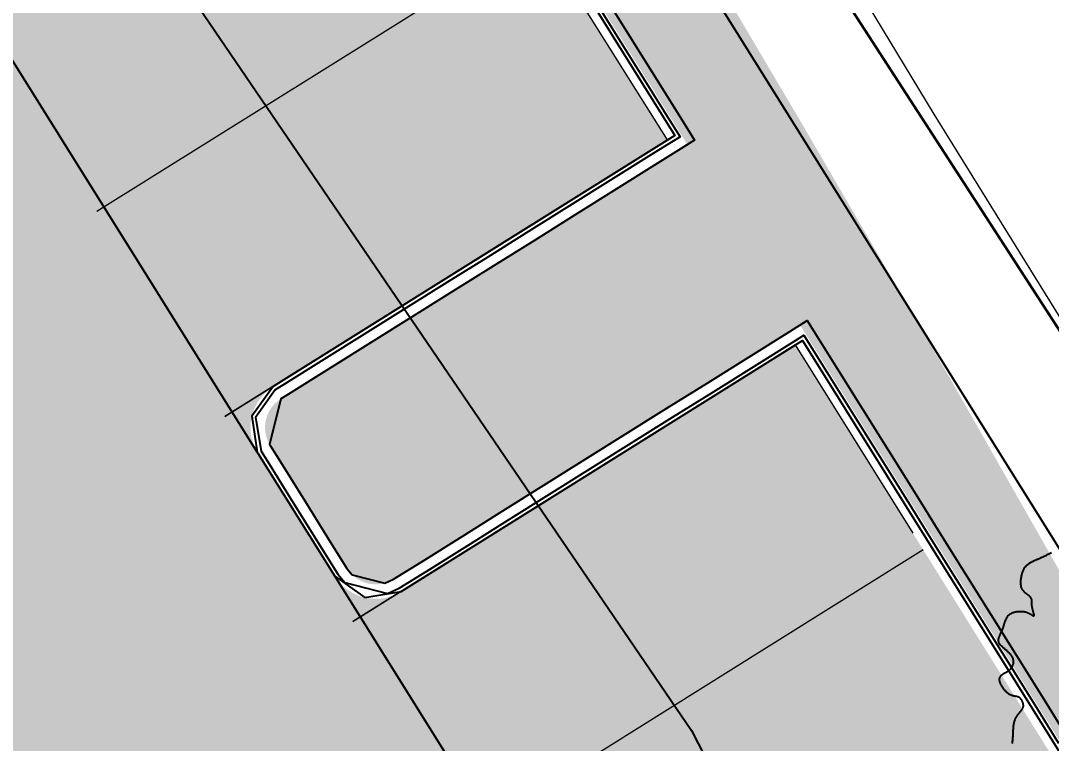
# Model space of a CAD drawing. Header units: metres. Extents: x 507649 to 508899, y 6966965 to 6967377.
# Drawn here: x 507842.98 to 507853.65, y 6967240.88 to 6967248.36 of the extents above; entities that cross this region are included whole.
import ezdxf

# ---------------------------------------------------------------- set-up
doc = ezdxf.new("R2010")
doc.units = ezdxf.units.M
doc.layers.add('_PROP-BDY', color=6, linetype='Continuous', plot=False)
doc.layers.add('C-PRKG', color=252, linetype='Continuous', lineweight=5)
doc.layers.add('D_UG_PIPES', color=252, linetype='EXIST_SWD', lineweight=0)
for name, color, linetype in [('C_TEXT_2.5', 7, 'Continuous'), ('EWS_BATTER TOP', 30, 'EARTHWORKS_Batter Ticks 1'), ('HATCH_LANDSCAPE', 1, 'Continuous'), ('HATCH_PAVEMENT_CARPARK', 254, 'Continuous'), ('KRB_LIP', 6, 'Continuous'), ('mga2020DR_UNLINED', 252, 'Continuous'), ('mga2020ROAD_TRACKS', 252, 'Continuous'), ('mga2020VEG_TREE', 252, 'Continuous'), ('PAV_CREST SAG', 2, 'Continuous'), ('TIN BORDER', 5, 'Continuous')]:
    doc.layers.add(name, color=color, linetype=linetype)
doc.layers.add('G-ANNO-TEXT', color=47, linetype='Continuous', lineweight=5, plot=False)
doc.styles.add('Arial_1', font='ISOCP.shx', dxfattribs={"height": 360})
doc.styles.get("Standard").update_dxf_attribs({"font": 'ARIALN.TTF'})
doc.linetypes.add('EARTHWORKS_Batter Ticks 1', pattern='A,0.5,[9,ISOCP.shx,S=1,R=0,X=0,Y=0],3,[9,ISOCP.shx,S=0.5,R=0,X=0,Y=0],2.5', length=6)
doc.linetypes.add('EXIST_SWD', pattern='A,5,-2.5,5,-2,["SWD",Standard,S=2.5,R=0,X=0,Y=-1.25],-8,5,-2.5,5,-2.5', length=37.5)

# ---------------------------------------------------------------- blocks, each defined once
blk = doc.blocks.new('XD_HATCH')
at = {"layer": 'HATCH_LANDSCAPE', "ltscale": 0.5}
h = blk.add_hatch(dxfattribs=at)
h.set_pattern_fill('GRASS', color=256, scale=0.05)
h.set_pattern_definition([(212.013854887, (0, 0), (-0.28538859865, -1.2375190291), [0.238125, -1.557926224]), (167.013854887, (0, 0), (-0.28538859868, -1.23751902925), [0.238125, -1.031875]), (257.013854887, (0, 0), (1.23751902925, -0.28538859868), [0.238125, -1.031875])])
edge = h.paths.add_edge_path()
edge.add_line((507834.619, 6967286.6), (507833.774, 6967278.377))
edge.add_line((507833.774, 6967278.377), (507834.456, 6967266.573))
edge.add_arc((507833.441, 6967266.388), 1.033, -56.8269, 10.3208, ccw=False)
edge.add_line((507834.005, 6967265.524), (507833.703, 6967265.335))
edge.add_line((507833.703, 6967265.335), (507831.859, 6967265.881))
edge.add_arc((507790.577, 6967261.197), 41.547, 6.4744, 11.73)
edge.add_arc((507652.927, 6967269.57), 178.33, 0.02359, 2.7177)
edge.add_arc((507863.894, 6967277.588), 32.841, 156.3818, 179.2382, ccw=False)
edge.add_line((507833.804, 6967290.746), (507834.868, 6967290.304))
edge.add_line((507834.868, 6967290.304), (507834.619, 6967286.6))
edge = h.paths.add_edge_path()
edge.add_line((507840.376, 6967264.203), (507839.011, 6967268.622))
edge.add_line((507839.011, 6967268.622), (507838.949, 6967268.963))
edge.add_line((507838.949, 6967268.963), (507838.964, 6967269.463))
edge.add_line((507838.964, 6967269.463), (507838.799, 6967271.471))
edge.add_line((507838.799, 6967271.471), (507838.543, 6967271.981))
edge.add_line((507838.543, 6967271.981), (507838.328, 6967272.489))
edge.add_line((507838.328, 6967272.489), (507838.181, 6967272.995))
edge.add_line((507838.181, 6967272.995), (507838.053, 6967273.5))
edge.add_line((507838.053, 6967273.5), (507837.435, 6967274.536))
edge.add_line((507837.435, 6967274.536), (507837.442, 6967274.83))
edge.add_line((507837.442, 6967274.83), (507837.523, 6967275.333))
edge.add_line((507837.523, 6967275.333), (507837.451, 6967275.831))
edge.add_line((507837.451, 6967275.831), (507837.401, 6967276.329))
edge.add_line((507837.401, 6967276.329), (507837.386, 6967276.829))
edge.add_line((507837.386, 6967276.829), (507837.371, 6967277.329))
edge.add_line((507837.371, 6967277.329), (507837.356, 6967277.829))
edge.add_line((507837.356, 6967277.829), (507837.287, 6967278.326))
edge.add_line((507837.287, 6967278.326), (507837.62, 6967280.304))
edge.add_line((507837.62, 6967280.304), (507837.729, 6967281.298))
edge.add_line((507837.729, 6967281.298), (507837.757, 6967281.798))
edge.add_line((507837.757, 6967281.798), (507837.764, 6967283.303))
edge.add_line((507837.764, 6967283.303), (507837.8, 6967283.802))
edge.add_line((507837.8, 6967283.802), (507837.9, 6967284.295))
edge.add_line((507837.9, 6967284.295), (507838.189, 6967285.273))
edge.add_line((507838.189, 6967285.273), (507838.271, 6967285.767))
edge.add_line((507838.271, 6967285.767), (507838.327, 6967286.264))
edge.add_line((507838.327, 6967286.264), (507837.056, 6967286.299))
edge.add_line((507837.056, 6967286.299), (507837.084, 6967286.024))
edge.add_line((507837.084, 6967286.024), (507836.287, 6967278.302))
edge.add_line((507836.287, 6967278.302), (507836.788, 6967269.762))
edge.add_line((507836.788, 6967269.762), (507836.997, 6967265.973))
edge.add_arc((507835.437, 6967265.897), 1.562, -51.2364, 2.7548, ccw=False)
edge.add_line((507836.415, 6967264.68), (507834.762, 6967263.639))
edge.add_line((507834.762, 6967263.639), (507834.412, 6967261.651))
edge.add_line((507834.412, 6967261.651), (507838.337, 6967255.37))
edge.add_arc((507838.634, 6967255.555), 0.35, 211.9938, 302.0004)
edge.add_line((507838.819, 6967255.258), (507843.102, 6967257.934))
edge.add_line((507843.102, 6967257.934), (507849.885, 6967247.077))
edge.add_line((507849.885, 6967247.077), (507845.677, 6967244.448))
edge.add_arc((507845.863, 6967244.151), 0.35, 121.996, 211.996)
edge.add_line((507845.566, 6967243.966), (507846.361, 6967242.694))
edge.add_arc((507846.658, 6967242.879), 0.35, 211.996, 301.996)
edge.add_line((507846.843, 6967242.582), (507851.051, 6967245.211))
edge.add_line((507851.051, 6967245.211), (507857.832, 6967234.357))
edge.add_line((507857.832, 6967234.357), (507858.999, 6967232.49))
edge.add_line((507858.999, 6967232.49), (507868.429, 6967217.396))
edge.add_line((507868.429, 6967217.396), (507869.595, 6967215.53))
edge.add_line((507869.595, 6967215.53), (507879.027, 6967200.434))
edge.add_line((507879.027, 6967200.434), (507880.192, 6967198.568))
edge.add_line((507880.192, 6967198.568), (507889.624, 6967183.472))
edge.add_line((507889.624, 6967183.472), (507890.865, 6967181.652))
edge.add_line((507890.865, 6967181.652), (507890.789, 6967181.606))
edge.add_line((507890.789, 6967181.606), (507900.221, 6967166.51))
edge.add_line((507900.221, 6967166.51), (507895.938, 6967163.835))
edge.add_arc((507896.124, 6967163.538), 0.35, 121.994, 211.996)
edge.add_line((507895.827, 6967163.352), (507896.621, 6967162.08))
edge.add_arc((507896.918, 6967162.266), 0.35, 211.9984, 301.996)
edge.add_line((507897.104, 6967161.969), (507901.387, 6967164.645))
edge.add_line((507901.387, 6967164.645), (507910.818, 6967149.549))
edge.add_line((507910.818, 6967149.549), (507906.547, 6967146.881))
edge.add_arc((507906.765, 6967146.603), 0.353, 128.0734, 218.4885)
edge.add_line((507906.488, 6967146.383), (507907.808, 6967145.097))
edge.add_line((507907.808, 6967145.097), (507909.402, 6967144.174))
edge.add_line((507909.402, 6967144.174), (507911.182, 6967145.032))
edge.add_line((507911.182, 6967145.032), (507911.594, 6967146.466))
edge.add_line((507911.594, 6967146.466), (507913.312, 6967147.539))
edge.add_line((507913.312, 6967147.539), (507911.761, 6967150.315))
edge.add_line((507911.761, 6967150.315), (507911.352, 6967151.138))
edge.add_line((507911.352, 6967151.138), (507910.312, 6967152.847))
edge.add_line((507910.312, 6967152.847), (507910.025, 6967153.257))
edge.add_line((507910.025, 6967153.257), (507908.239, 6967155.678))
edge.add_line((507908.239, 6967155.678), (507906.818, 6967157.738))
edge.add_line((507906.818, 6967157.738), (507905.147, 6967160.231))
edge.add_line((507905.147, 6967160.231), (507902.661, 6967164.574))
edge.add_line((507902.661, 6967164.574), (507901.689, 6967166.325))
edge.add_line((507901.689, 6967166.325), (507890.349, 6967184.591))
edge.add_line((507890.349, 6967184.591), (507887.924, 6967188.382))
edge.add_line((507887.924, 6967188.382), (507882.264, 6967197.226))
edge.add_line((507882.264, 6967197.226), (507881.085, 6967198.949))
edge.add_line((507881.085, 6967198.949), (507875.215, 6967208.149))
edge.add_line((507875.215, 6967208.149), (507870.718, 6967215.363))
edge.add_line((507870.718, 6967215.363), (507864.581, 6967226.267))
edge.add_line((507864.581, 6967226.267), (507858.704, 6967235.079))
edge.add_line((507858.704, 6967235.079), (507856.242, 6967238.744))
edge.add_line((507856.242, 6967238.744), (507855.102, 6967240.39))
edge.add_line((507855.102, 6967240.39), (507854.817, 6967240.802))
edge.add_line((507854.817, 6967240.802), (507854.062, 6967242.099))
edge.add_line((507854.062, 6967242.099), (507852.576, 6967244.708))
edge.add_line((507852.576, 6967244.708), (507851.066, 6967247.302))
edge.add_line((507851.066, 6967247.302), (507849.539, 6967249.885))
edge.add_line((507849.539, 6967249.885), (507848.995, 6967250.724))
edge.add_line((507848.995, 6967250.724), (507848.723, 6967251.144))
edge.add_line((507848.723, 6967251.144), (507848.44, 6967251.557))
edge.add_line((507848.44, 6967251.557), (507847.862, 6967252.375))
edge.add_line((507847.862, 6967252.375), (507847.336, 6967253.225))
edge.add_line((507847.336, 6967253.225), (507845.798, 6967255.801))
edge.add_line((507845.798, 6967255.801), (507844.219, 6967258.446))
edge.add_line((507844.219, 6967258.446), (507842.85, 6967261.022))
edge.add_line((507842.85, 6967261.022), (507842.611, 6967261.461))
edge.add_line((507842.611, 6967261.461), (507842.041, 6967262.286))
edge.add_line((507842.041, 6967262.286), (507840.376, 6967264.203))
at = {"layer": 'HATCH_PAVEMENT_CARPARK'}
h = blk.add_hatch(color=256, dxfattribs=at)
h.dxf.hatch_style = 1
edge = h.paths.add_edge_path()
edge.add_spline(control_points=[(507831.606, 6967265.21), (507831.265, 6967264.998)], knot_values=[3.035082, 3.035082, 4.035082, 4.035082], weights=[1, 1], degree=1, periodic=0)
edge.add_spline(control_points=[(507831.265, 6967264.998), (507829.701, 6967264.021)], knot_values=[2.035082, 2.035082, 3.035082, 3.035082], weights=[1, 1], degree=1, periodic=0)
edge.add_spline(control_points=[(507829.701, 6967264.021), (507828.586, 6967263.324)], knot_values=[1.499683, 1.499683, 2.035082, 2.035082], weights=[1, 1], degree=1, periodic=0)
edge.add_line((507828.586, 6967263.324), (507826.3, 6967261.896))
edge.add_line((507826.3, 6967261.896), (507828.211, 6967258.838))
edge.add_line((507828.211, 6967258.838), (507832.612, 6967251.793))
edge.add_arc((507832.171, 6967251.525), 0.516, -46.2921, 31.2496, ccw=False)
edge.add_line((507832.528, 6967251.152), (507828.298, 6967248.508))
edge.add_line((507828.298, 6967248.508), (507834.868, 6967237.992))
edge.add_line((507834.868, 6967237.992), (507839.098, 6967240.635))
edge.add_arc((507839.266, 6967239.888), 0.765, 41.8437, 102.6277, ccw=False)
edge.add_line((507839.835, 6967240.399), (507840.636, 6967239.117))
edge.add_arc((507839.99, 6967239.015), 0.655, -54.842, 9.002, ccw=False)
edge.add_line((507840.367, 6967238.479), (507836.192, 6967235.871))
edge.add_line((507836.192, 6967235.871), (507842.869, 6967225.185))
edge.add_line((507842.869, 6967225.185), (507844.161, 6967223.118))
edge.add_line((507844.161, 6967223.118), (507853.466, 6967208.224))
edge.add_line((507853.466, 6967208.224), (507857.698, 6967210.865))
edge.add_arc((507857.878, 6967210.383), 0.514, 32.6567, 110.4711, ccw=False)
edge.add_line((507858.311, 6967210.661), (507859.105, 6967209.389))
edge.add_line((507859.105, 6967209.389), (507864.703, 6967212.886))
edge.add_line((507864.703, 6967212.886), (507863.908, 6967214.158))
edge.add_arc((507864.332, 6967214.423), 0.5, 121.996, 211.9999, ccw=False)
edge.add_line((507864.067, 6967214.847), (507868.223, 6967217.443))
edge.add_line((507868.223, 6967217.443), (507858.95, 6967232.285))
edge.add_line((507858.95, 6967232.285), (507854.794, 6967229.688))
edge.add_arc((507854.528, 6967230.106), 0.495, 211.4621, 302.5322, ccw=False)
edge.add_line((507854.105, 6967229.848), (507853.311, 6967231.12))
edge.add_arc((507853.734, 6967231.385), 0.499, 121.9038, 212.0841, ccw=False)
edge.add_line((507853.47, 6967231.809), (507857.625, 6967234.405))
edge.add_line((507857.625, 6967234.405), (507851.002, 6967245.006))
edge.add_line((507851.002, 6967245.006), (507846.923, 6967242.455))
edge.add_arc((507846.658, 6967242.879), 0.5, 211.996, 301.996, ccw=False)
edge.add_line((507846.234, 6967242.614), (507845.439, 6967243.886))
edge.add_arc((507845.863, 6967244.151), 0.5, 121.996, 211.996, ccw=False)
edge.add_line((507845.598, 6967244.575), (507849.678, 6967247.126))
edge.add_line((507849.678, 6967247.126), (507843.054, 6967257.727))
edge.add_line((507843.054, 6967257.727), (507842.22, 6967257.202))
edge.add_line((507842.22, 6967257.202), (507838.899, 6967255.131))
edge.add_arc((507838.634, 6967255.555), 0.5, 211.9931, 301.9996, ccw=False)
edge.add_line((507838.21, 6967255.29), (507833.485, 6967262.874))
edge.add_line((507833.485, 6967262.874), (507831.898, 6967265.393))
edge.add_line((507831.898, 6967265.393), (507831.606, 6967265.21))
blk = doc.blocks.new('BAC V TREE')
for p, q in [((-11.9593, 8.9213), (-11.9093, 8.9445)), ((-11.9093, 8.9445), (-11.8594, 8.9673)), ((-11.8594, 8.9673), (-11.8097, 8.9895)), ((-11.8097, 8.9895), (-11.7602, 9.011)), ((-11.7602, 9.011), (-11.711, 9.0317)), ((-13.3363, 8.2207), (-13.3084, 8.2455)), ((-13.3084, 8.2455), (-13.2798, 8.2693)), ((-13.2798, 8.2693), (-13.2505, 8.2922)), ((-13.2505, 8.2922), (-13.2204, 8.3142)), ((-13.2204, 8.3142), (-13.1895, 8.3354)), ((-13.1895, 8.3354), (-13.1579, 8.3559)), ((-13.1579, 8.3559), (-13.1255, 8.3757)), ((-13.1255, 8.3757), (-13.0924, 8.395)), ((-13.0924, 8.395), (-13.0585, 8.4137)), ((-13.0585, 8.4137), (-13.0238, 8.432)), ((-13.0238, 8.432), (-12.9883, 8.4499)), ((-12.9883, 8.4499), (-12.9521, 8.4675)), ((-12.9521, 8.4675), (-12.915, 8.4849)), ((-12.915, 8.4849), (-12.8772, 8.5022)), ((-12.8772, 8.5022), (-12.8386, 8.5193)), ((-12.8386, 8.5193), (-12.7992, 8.5365)), ((-12.7992, 8.5365), (-12.759, 8.5536)), ((-12.759, 8.5536), (-12.718, 8.571)), ((-12.718, 8.571), (-12.6762, 8.5885)), ((-12.6762, 8.5885), (-12.6336, 8.6062)), ((-12.6336, 8.6062), (-12.5901, 8.6243)), ((-12.5901, 8.6243), (-12.5459, 8.6429)), ((-12.5459, 8.6429), (-12.5008, 8.6619)), ((-12.5008, 8.6619), (-12.4533, 8.6839)), ((-12.4533, 8.6839), (-12.4052, 8.7065)), ((-12.4052, 8.7065), (-12.3567, 8.7296)), ((-12.3567, 8.7296), (-12.3078, 8.7532)), ((-12.3078, 8.7532), (-12.2585, 8.7771)), ((-12.2585, 8.7771), (-12.209, 8.8011)), ((-12.209, 8.8011), (-12.1593, 8.8253)), ((-12.1593, 8.8253), (-12.1094, 8.8495)), ((-12.1094, 8.8495), (-12.0594, 8.8737)), ((-12.0594, 8.8737), (-12.0093, 8.8976)), ((-12.0093, 8.8976), (-11.9593, 8.9213)), ((-13.7004, 7.5344), (-13.6892, 7.5785)), ((-13.6892, 7.5785), (-13.6771, 7.6221)), ((-13.6771, 7.6221), (-13.6641, 7.6651)), ((-13.6641, 7.6651), (-13.6503, 7.7074)), ((-13.6503, 7.7074), (-13.6357, 7.749)), ((-13.6357, 7.749), (-13.6204, 7.7897)), ((-13.6204, 7.7897), (-13.6043, 7.8294)), ((-13.6043, 7.8294), (-13.5875, 7.8682)), ((-13.5875, 7.8682), (-13.5699, 7.9058)), ((-13.5699, 7.9058), (-13.5517, 7.9422)), ((-13.5517, 7.9422), (-13.5328, 7.9773)), ((-13.5328, 7.9773), (-13.5108, 8.0128)), ((-13.5108, 8.0128), (-13.488, 8.0466)), ((-13.488, 8.0466), (-13.4646, 8.079)), ((-13.4646, 8.079), (-13.4404, 8.1099)), ((-13.4404, 8.1099), (-13.4155, 8.1395)), ((-13.4155, 8.1395), (-13.3898, 8.1677)), ((-13.3898, 8.1677), (-13.3634, 8.1948)), ((-13.3634, 8.1948), (-13.3363, 8.2207)), ((-13.7613, 7.0391), (-13.7609, 7.0833)), ((-13.7605, 6.9954), (-13.7613, 7.0391)), ((-13.7609, 7.0833), (-13.7595, 7.128)), ((-13.7586, 6.9522), (-13.7605, 6.9954)), ((-13.7595, 7.128), (-13.7569, 7.173)), ((-13.7555, 6.9097), (-13.7586, 6.9522)), ((-13.7569, 7.173), (-13.7534, 7.2182)), ((-13.7512, 6.868), (-13.7555, 6.9097)), ((-13.7534, 7.2182), (-13.7487, 7.2635)), ((-13.7457, 6.8271), (-13.7512, 6.868)), ((-13.7487, 7.2635), (-13.7431, 7.309)), ((-13.7431, 7.309), (-13.7365, 7.3544)), ((-13.7365, 7.3544), (-13.7289, 7.3998)), ((-13.7289, 7.3998), (-13.7203, 7.4449)), ((-13.7203, 7.4449), (-13.7108, 7.4898)), ((-13.7108, 7.4898), (-13.7004, 7.5344)), ((-13.739, 6.7871), (-13.7457, 6.8271)), ((-13.731, 6.7481), (-13.739, 6.7871)), ((-13.7218, 6.7102), (-13.731, 6.7481)), ((-13.7112, 6.6735), (-13.7218, 6.7102)), ((-13.6965, 6.6425), (-13.7112, 6.6735)), ((-13.6809, 6.6129), (-13.6965, 6.6425)), ((-13.6644, 6.5845), (-13.6809, 6.6129)), ((-13.6472, 6.5573), (-13.6644, 6.5845)), ((-13.6292, 6.5313), (-13.6472, 6.5573)), ((-13.6106, 6.5063), (-13.6292, 6.5313)), ((-13.5914, 6.4824), (-13.6106, 6.5063)), ((-13.5716, 6.4594), (-13.5914, 6.4824)), ((-13.5514, 6.4374), (-13.5716, 6.4594)), ((-13.5307, 6.4161), (-13.5514, 6.4374)), ((-13.5097, 6.3957), (-13.5307, 6.4161)), ((-13.4884, 6.376), (-13.5097, 6.3957)), ((-13.4669, 6.3569), (-13.4884, 6.376)), ((-13.4453, 6.3385), (-13.4669, 6.3569)), ((-13.4235, 6.3205), (-13.4453, 6.3385)), ((-13.4017, 6.3031), (-13.4235, 6.3205)), ((-13.3799, 6.2861), (-13.4017, 6.3031)), ((-13.3582, 6.2694), (-13.3799, 6.2861)), ((-13.3367, 6.253), (-13.3582, 6.2694)), ((-13.3154, 6.2369), (-13.3367, 6.253)), ((-13.2943, 6.2209), (-13.3154, 6.2369)), ((-13.2736, 6.205), (-13.2943, 6.2209)), ((-13.2533, 6.1892), (-13.2736, 6.205)), ((-13.2334, 6.1734), (-13.2533, 6.1892)), ((-13.2141, 6.1576), (-13.2334, 6.1734)), ((-13.1954, 6.1416), (-13.2141, 6.1576)), ((-13.1773, 6.1254), (-13.1954, 6.1416)), ((-13.1599, 6.1089), (-13.1773, 6.1254)), ((-13.1433, 6.0922), (-13.1599, 6.1089)), ((-13.1275, 6.0751), (-13.1433, 6.0922)), ((-13.1126, 6.0575), (-13.1275, 6.0751)), ((-13.1012, 6.0439), (-13.1126, 6.0575)), ((-13.0909, 6.0301), (-13.1012, 6.0439)), ((-13.0816, 6.0161), (-13.0909, 6.0301)), ((-13.0734, 6.0018), (-13.0816, 6.0161)), ((-13.0661, 5.9871), (-13.0734, 6.0018)), ((-13.0596, 5.9722), (-13.0661, 5.9871)), ((-13.0541, 5.9569), (-13.0596, 5.9722)), ((-13.0492, 5.9413), (-13.0541, 5.9569)), ((-13.0451, 5.9253), (-13.0492, 5.9413)), ((-13.0417, 5.909), (-13.0451, 5.9253)), ((-13.0388, 5.8923), (-13.0417, 5.909)), ((-13.0365, 5.8751), (-13.0388, 5.8923)), ((-13.0347, 5.8575), (-13.0365, 5.8751)), ((-13.0332, 5.8395), (-13.0347, 5.8575)), ((-13.0322, 5.821), (-13.0332, 5.8395)), ((-13.0314, 5.802), (-13.0322, 5.821)), ((-13.0309, 5.7825), (-13.0314, 5.802)), ((-13.0305, 5.7625), (-13.0309, 5.7825)), ((-13.0303, 5.742), (-13.0305, 5.7625)), ((-13.0301, 5.7209), (-13.0303, 5.742)), ((-13.03, 5.6992), (-13.0301, 5.7209)), ((-13.0298, 5.677), (-13.03, 5.6992)), ((-13.0294, 5.6542), (-13.0298, 5.677)), ((-13.029, 5.6307), (-13.0294, 5.6542)), ((-13.0282, 5.6066), (-13.029, 5.6307)), ((-13.0272, 5.5818), (-13.0282, 5.6066)), ((-13.0259, 5.5564), (-13.0272, 5.5818)), ((-13.0241, 5.5303), (-13.0259, 5.5564)), ((-13.0219, 5.5035), (-13.0241, 5.5303)), ((-13.0191, 5.476), (-13.0219, 5.5035)), ((-14.6394, 4.7826), (-14.619, 4.8118)), ((-14.619, 4.8118), (-14.5975, 4.84)), ((-14.5975, 4.84), (-14.5751, 4.8672)), ((-14.5751, 4.8672), (-14.5516, 4.8932)), ((-14.5516, 4.8932), (-14.5269, 4.9182)), ((-14.5269, 4.9182), (-14.4975, 4.9396)), ((-14.4975, 4.9396), (-14.4671, 4.9596)), ((-14.4671, 4.9596), (-14.4357, 4.9783)), ((-14.4357, 4.9783), (-14.4034, 4.9958)), ((-14.4034, 4.9958), (-14.3703, 5.0119)), ((-14.3703, 5.0119), (-14.3364, 5.0269)), ((-14.3364, 5.0269), (-14.3018, 5.0406)), ((-14.3018, 5.0406), (-14.2667, 5.0532)), ((-14.2667, 5.0532), (-14.2309, 5.0646)), ((-14.2309, 5.0646), (-14.1947, 5.075)), ((-14.1947, 5.075), (-14.158, 5.0842)), ((-14.158, 5.0842), (-14.121, 5.0924)), ((-14.121, 5.0924), (-14.0837, 5.0996)), ((-14.0837, 5.0996), (-14.0462, 5.1058)), ((-14.0462, 5.1058), (-14.0085, 5.1111)), ((-14.0085, 5.1111), (-13.9707, 5.1154)), ((-13.9707, 5.1154), (-13.9329, 5.1188)), ((-13.9329, 5.1188), (-13.8951, 5.1213)), ((-13.8951, 5.1213), (-13.8574, 5.1231)), ((-13.8574, 5.1231), (-13.8199, 5.124)), ((-13.8199, 5.124), (-13.7827, 5.1241)), ((-13.7827, 5.1241), (-13.7457, 5.1235)), ((-13.7457, 5.1235), (-13.7091, 5.1222)), ((-13.7091, 5.1222), (-13.673, 5.1202)), ((-13.673, 5.1202), (-13.6373, 5.1175)), ((-13.6373, 5.1175), (-13.6023, 5.1142)), ((-13.6023, 5.1142), (-13.5678, 5.1103)), ((-13.5678, 5.1103), (-13.5341, 5.1059)), ((-13.5341, 5.1059), (-13.5011, 5.1009)), ((-13.5011, 5.1009), (-13.469, 5.0954)), ((-13.469, 5.0954), (-13.4377, 5.0895)), ((-13.4377, 5.0895), (-13.4056, 5.0787)), ((-13.4056, 5.0787), (-13.3745, 5.0674)), ((-13.3745, 5.0674), (-13.3444, 5.0556)), ((-13.3444, 5.0556), (-13.3153, 5.0435)), ((-13.3153, 5.0435), (-13.2871, 5.031)), ((-13.2871, 5.031), (-13.26, 5.0184)), ((-13.26, 5.0184), (-13.2338, 5.0055)), ((-13.2338, 5.0055), (-13.2085, 4.9926)), ((-13.2085, 4.9926), (-13.1843, 4.9797)), ((-13.1843, 4.9797), (-13.161, 4.9668)), ((-13.161, 4.9668), (-13.1386, 4.954)), ((-13.1386, 4.954), (-13.1172, 4.9414)), ((-13.1172, 4.9414), (-13.0967, 4.929)), ((-13.0967, 4.929), (-13.0771, 4.917)), ((-13.0771, 4.917), (-13.0585, 4.9054)), ((-13.0585, 4.9054), (-13.0408, 4.8942)), ((-13.0408, 4.8942), (-13.024, 4.8836)), ((-13.024, 4.8836), (-13.0081, 4.8736)), ((-13.0158, 5.4477), (-13.0191, 5.476)), ((-13.0116, 5.4237), (-13.0158, 5.4477)), ((-13.0069, 5.3992), (-13.0116, 5.4237)), ((-13.0081, 4.8736), (-12.9932, 4.8643)), ((-13.0018, 5.3744), (-13.0069, 5.3992)), ((-12.9962, 5.3492), (-13.0018, 5.3744)), ((-12.9903, 5.3238), (-12.9962, 5.3492)), ((-12.9932, 4.8643), (-12.9791, 4.8557)), ((-12.984, 5.2982), (-12.9903, 5.3238)), ((-12.9776, 5.2726), (-12.984, 5.2982)), ((-12.9791, 4.8557), (-12.9659, 4.8479)), ((-12.9709, 5.2469), (-12.9776, 5.2726)), ((-12.964, 5.2213), (-12.9709, 5.2469)), ((-12.9659, 4.8479), (-12.9536, 4.841)), ((-12.9571, 5.1959), (-12.964, 5.2213)), ((-12.9501, 5.1707), (-12.9571, 5.1959)), ((-12.9536, 4.841), (-12.9422, 4.8351)), ((-12.9432, 5.1458), (-12.9501, 5.1707)), ((-12.9363, 5.1212), (-12.9432, 5.1458)), ((-12.9422, 4.8351), (-12.9317, 4.8302)), ((-12.9295, 5.0971), (-12.9363, 5.1212)), ((-12.9317, 4.8302), (-12.922, 4.8263)), ((-12.9228, 5.0735), (-12.9295, 5.0971)), ((-12.9164, 5.0505), (-12.9228, 5.0735)), ((-12.922, 4.8263), (-12.9132, 4.8237)), ((-12.9103, 5.0283), (-12.9164, 5.0505)), ((-12.9132, 4.8237), (-12.9053, 4.8223)), ((-12.9045, 5.0067), (-12.9103, 5.0283)), ((-12.9053, 4.8223), (-12.8982, 4.8221)), ((-12.899, 4.986), (-12.9045, 5.0067)), ((-12.894, 4.9662), (-12.899, 4.986)), ((-12.8982, 4.8221), (-12.8919, 4.8234)), ((-12.8895, 4.9474), (-12.894, 4.9662)), ((-12.8919, 4.8234), (-12.8866, 4.8261)), ((-12.8855, 4.9297), (-12.8895, 4.9474)), ((-12.8866, 4.8261), (-12.882, 4.8303)), ((-12.8821, 4.913), (-12.8855, 4.9297)), ((-12.8793, 4.8977), (-12.8821, 4.913)), ((-12.882, 4.8303), (-12.8789, 4.8351)), ((-12.8772, 4.8835), (-12.8793, 4.8977)), ((-12.8789, 4.8351), (-12.8767, 4.8416)), ((-12.8758, 4.8708), (-12.8772, 4.8835)), ((-12.8767, 4.8416), (-12.8755, 4.8497)), ((-12.8753, 4.8595), (-12.8758, 4.8708)), ((-12.8755, 4.8497), (-12.8753, 4.8595)), ((-14.9159, 4.1114), (-14.9036, 4.1493)), ((-14.9036, 4.1493), (-14.8913, 4.1872)), ((-14.8913, 4.1872), (-14.8791, 4.225)), ((-14.8791, 4.225), (-14.8668, 4.2628)), ((-14.8668, 4.2628), (-14.8544, 4.3004)), ((-14.8544, 4.3004), (-14.8418, 4.3378)), ((-14.8418, 4.3378), (-14.829, 4.375)), ((-14.829, 4.375), (-14.816, 4.4119)), ((-14.816, 4.4119), (-14.8026, 4.4484)), ((-14.8026, 4.4484), (-14.7889, 4.4845)), ((-14.7889, 4.4845), (-14.7747, 4.5201)), ((-14.7747, 4.5201), (-14.76, 4.5553)), ((-14.76, 4.5553), (-14.7448, 4.5899)), ((-14.7448, 4.5899), (-14.7291, 4.6238)), ((-14.7291, 4.6238), (-14.7126, 4.6571)), ((-14.7126, 4.6571), (-14.6955, 4.6897)), ((-14.6955, 4.6897), (-14.6777, 4.7215)), ((-14.6777, 4.7215), (-14.659, 4.7525)), ((-14.659, 4.7525), (-14.6394, 4.7826)), ((-15.2048, 3.4133), (-15.1948, 3.4404)), ((-15.1948, 3.4404), (-15.184, 3.4676)), ((-15.184, 3.4676), (-15.1725, 3.4951)), ((-15.1725, 3.4951), (-15.1604, 3.5227)), ((-15.1604, 3.5227), (-15.1477, 3.5507)), ((-15.1477, 3.5507), (-15.1346, 3.5789)), ((-15.1346, 3.5789), (-15.121, 3.6074)), ((-15.121, 3.6074), (-15.1072, 3.6363)), ((-15.1072, 3.6363), (-15.0931, 3.6656)), ((-15.0931, 3.6656), (-15.0789, 3.6953)), ((-15.0789, 3.6953), (-15.0646, 3.7254)), ((-15.0646, 3.7254), (-15.0503, 3.756)), ((-15.0503, 3.756), (-15.0361, 3.7871)), ((-15.0361, 3.7871), (-15.0221, 3.8187)), ((-15.0221, 3.8187), (-15.0084, 3.8509)), ((-15.0084, 3.8509), (-14.9941, 3.8872)), ((-14.9941, 3.8872), (-14.9803, 3.9239)), ((-14.9803, 3.9239), (-14.9669, 3.961)), ((-14.9669, 3.961), (-14.9538, 3.9983)), ((-14.9538, 3.9983), (-14.941, 4.0358)), ((-14.941, 4.0358), (-14.9284, 4.0736)), ((-14.9284, 4.0736), (-14.9159, 4.1114)), ((-15.2469, 3.1991), (-15.2461, 3.2259)), ((-15.2462, 3.1722), (-15.2469, 3.1991)), ((-15.2439, 3.1452), (-15.2462, 3.1722)), ((-15.2461, 3.2259), (-15.2438, 3.2527)), ((-15.24, 3.118), (-15.2439, 3.1452)), ((-15.2438, 3.2527), (-15.2402, 3.2794)), ((-15.2402, 3.2794), (-15.2354, 3.3061)), ((-15.2343, 3.0906), (-15.24, 3.118)), ((-15.2354, 3.3061), (-15.2293, 3.3328)), ((-15.2267, 3.0629), (-15.2343, 3.0906)), ((-15.2293, 3.3328), (-15.2222, 3.3595)), ((-15.2173, 3.0351), (-15.2267, 3.0629)), ((-15.2222, 3.3595), (-15.214, 3.3863)), ((-15.2059, 3.0069), (-15.2173, 3.0351)), ((-15.214, 3.3863), (-15.2048, 3.4133)), ((-15.1924, 2.9784), (-15.2059, 3.0069)), ((-15.1762, 2.955), (-15.1924, 2.9784)), ((-15.1581, 2.9313), (-15.1762, 2.955)), ((-15.1384, 2.9074), (-15.1581, 2.9313)), ((-15.117, 2.8832), (-15.1384, 2.9074)), ((-15.0941, 2.8588), (-15.117, 2.8832)), ((-15.0698, 2.8342), (-15.0941, 2.8588)), ((-15.0443, 2.8093), (-15.0698, 2.8342)), ((-15.0175, 2.7842), (-15.0443, 2.8093)), ((-14.9898, 2.7588), (-15.0175, 2.7842)), ((-14.9611, 2.7332), (-14.9898, 2.7588)), ((-14.9315, 2.7072), (-14.9611, 2.7332)), ((-14.9013, 2.681), (-14.9315, 2.7072)), ((-14.8704, 2.6545), (-14.9013, 2.681)), ((-14.8391, 2.6278), (-14.8704, 2.6545)), ((-14.8074, 2.6007), (-14.8391, 2.6278)), ((-14.7754, 2.5733), (-14.8074, 2.6007)), ((-14.7433, 2.5456), (-14.7754, 2.5733)), ((-14.7111, 2.5176), (-14.7433, 2.5456)), ((-14.679, 2.4892), (-14.7111, 2.5176)), ((-14.6471, 2.4606), (-14.679, 2.4892)), ((-14.6155, 2.4316), (-14.6471, 2.4606)), ((-14.5844, 2.4022), (-14.6155, 2.4316)), ((-14.5537, 2.3726), (-14.5844, 2.4022)), ((-14.5237, 2.3425), (-14.5537, 2.3726)), ((-14.4944, 2.3121), (-14.5237, 2.3425)), ((-14.466, 2.2814), (-14.4944, 2.3121)), ((-14.4386, 2.2503), (-14.466, 2.2814)), ((-14.4123, 2.2188), (-14.4386, 2.2503)), ((-14.3872, 2.1869), (-14.4123, 2.2188)), ((-14.3634, 2.1546), (-14.3872, 2.1869)), ((-14.341, 2.1219), (-14.3634, 2.1546)), ((-14.3239, 2.0889), (-14.341, 2.1219)), ((-14.3087, 2.0559), (-14.3239, 2.0889)), ((-14.3908, 1.3604), (-14.3723, 1.3862)), ((-14.3723, 1.3862), (-14.355, 1.4126)), ((-14.355, 1.4126), (-14.3389, 1.4395)), ((-14.3389, 1.4395), (-14.3239, 1.4669)), ((-14.3239, 1.4669), (-14.3102, 1.4949)), ((-14.3102, 1.4949), (-14.2978, 1.5233)), ((-14.2952, 2.023), (-14.3087, 2.0559)), ((-14.2978, 1.5233), (-14.2867, 1.5521)), ((-14.2834, 1.9901), (-14.2952, 2.023)), ((-14.2867, 1.5521), (-14.2769, 1.5814)), ((-14.2734, 1.9574), (-14.2834, 1.9901)), ((-14.2769, 1.5814), (-14.2685, 1.611)), ((-14.265, 1.9248), (-14.2734, 1.9574)), ((-14.2685, 1.611), (-14.2615, 1.6411)), ((-14.2583, 1.8923), (-14.265, 1.9248)), ((-14.2615, 1.6411), (-14.2558, 1.6714)), ((-14.2533, 1.8601), (-14.2583, 1.8923)), ((-14.2558, 1.6714), (-14.2516, 1.7022)), ((-14.2499, 1.828), (-14.2533, 1.8601)), ((-14.2516, 1.7022), (-14.2489, 1.7332)), ((-14.248, 1.7961), (-14.2499, 1.828)), ((-14.2489, 1.7332), (-14.2477, 1.7646)), ((-14.2477, 1.7646), (-14.248, 1.7961)), ((-15.1719, 0.6745), (-15.1651, 0.7015)), ((-15.1651, 0.7015), (-15.1565, 0.7272)), ((-15.1565, 0.7272), (-15.1461, 0.7517)), ((-15.1461, 0.7517), (-15.1341, 0.7752)), ((-15.1341, 0.7752), (-15.1204, 0.7975)), ((-15.1204, 0.7975), (-15.1053, 0.8189)), ((-15.1053, 0.8189), (-15.0887, 0.8394)), ((-15.0887, 0.8394), (-15.0708, 0.859)), ((-15.0708, 0.859), (-15.0517, 0.8779)), ((-15.0517, 0.8779), (-15.0315, 0.896)), ((-15.0315, 0.896), (-15.0102, 0.9135)), ((-15.0102, 0.9135), (-14.9879, 0.9305)), ((-14.9879, 0.9305), (-14.9648, 0.9469)), ((-14.9648, 0.9469), (-14.9409, 0.963)), ((-14.9409, 0.963), (-14.9162, 0.9786)), ((-14.9162, 0.9786), (-14.891, 0.994)), ((-14.891, 0.994), (-14.8653, 1.0092)), ((-14.8653, 1.0092), (-14.8391, 1.0242)), ((-14.8391, 1.0242), (-14.8126, 1.0392)), ((-14.8126, 1.0392), (-14.7859, 1.0541)), ((-14.7859, 1.0541), (-14.759, 1.0691)), ((-14.759, 1.0691), (-14.732, 1.0842)), ((-14.732, 1.0842), (-14.7051, 1.0996)), ((-14.7051, 1.0996), (-14.6783, 1.1152)), ((-14.6783, 1.1152), (-14.6516, 1.1311)), ((-14.6516, 1.1311), (-14.6253, 1.1475)), ((-14.6253, 1.1475), (-14.5993, 1.1643)), ((-14.5993, 1.1643), (-14.5738, 1.1817)), ((-14.5738, 1.1817), (-14.5489, 1.1997)), ((-14.5489, 1.1997), (-14.5246, 1.2183)), ((-14.5246, 1.2183), (-14.4997, 1.2404)), ((-14.4997, 1.2404), (-14.4759, 1.2631)), ((-14.4759, 1.2631), (-14.453, 1.2865)), ((-14.453, 1.2865), (-14.4312, 1.3105)), ((-14.4312, 1.3105), (-14.4105, 1.3351)), ((-14.4105, 1.3351), (-14.3908, 1.3604)), ((-15.1804, 0.5879), (-15.1797, 0.6177)), ((-15.1789, 0.557), (-15.1804, 0.5879)), ((-15.1797, 0.6177), (-15.1767, 0.6462)), ((-15.1752, 0.525), (-15.1789, 0.557)), ((-15.1767, 0.6462), (-15.1719, 0.6745)), ((-15.1695, 0.4921), (-15.1752, 0.525)), ((-15.1618, 0.4584), (-15.1695, 0.4921)), ((-15.1522, 0.4239), (-15.1618, 0.4584)), ((-15.1408, 0.3888), (-15.1522, 0.4239)), ((-15.1277, 0.3531), (-15.1408, 0.3888)), ((-15.113, 0.3169), (-15.1277, 0.3531)), ((-15.0968, 0.2804), (-15.113, 0.3169)), ((-15.0791, 0.2437), (-15.0968, 0.2804)), ((-15.06, 0.2068), (-15.0791, 0.2437)), ((-15.0397, 0.1699), (-15.06, 0.2068)), ((-15.0181, 0.133), (-15.0397, 0.1699)), ((-14.9955, 0.0962), (-15.0181, 0.133)), ((-14.9718, 0.0598), (-14.9955, 0.0962)), ((-14.9472, 0.0236), (-14.9718, 0.0598)), ((-14.9217, -0.0121), (-14.9472, 0.0236)), ((-14.8954, -0.0472), (-14.9217, -0.0121)), ((-14.8685, -0.0817), (-14.8954, -0.0472)), ((-14.841, -0.1154), (-14.8685, -0.0817)), ((-14.8129, -0.1483), (-14.841, -0.1154)), ((-14.7845, -0.1802), (-14.8129, -0.1483)), ((-14.7557, -0.2111), (-14.7845, -0.1802)), ((-14.7266, -0.2408), (-14.7557, -0.2111)), ((-14.6974, -0.2693), (-14.7266, -0.2408)), ((-14.6681, -0.2964), (-14.6974, -0.2693)), ((-14.6388, -0.3221), (-14.6681, -0.2964)), ((-14.6096, -0.3463), (-14.6388, -0.3221)), ((-14.5805, -0.3687), (-14.6096, -0.3463)), ((-14.5544, -0.3862), (-14.5805, -0.3687)), ((-14.5284, -0.4022), (-14.5544, -0.3862)), ((-14.5027, -0.4168), (-14.5284, -0.4022)), ((-14.4771, -0.4301), (-14.5027, -0.4168)), ((-14.4518, -0.4421), (-14.4771, -0.4301)), ((-14.4266, -0.453), (-14.4518, -0.4421)), ((-14.4016, -0.4629), (-14.4266, -0.453)), ((-14.3768, -0.4718), (-14.4016, -0.4629)), ((-14.3521, -0.4799), (-14.3768, -0.4718)), ((-14.3277, -0.4871), (-14.3521, -0.4799)), ((-14.3034, -0.4937), (-14.3277, -0.4871)), ((-14.2793, -0.4996), (-14.3034, -0.4937)), ((-14.2553, -0.505), (-14.2793, -0.4996)), ((-14.2316, -0.51), (-14.2553, -0.505)), ((-14.2079, -0.5146), (-14.2316, -0.51)), ((-14.1845, -0.5189), (-14.2079, -0.5146)), ((-14.1612, -0.5231), (-14.1845, -0.5189)), ((-14.138, -0.5271), (-14.1612, -0.5231)), ((-14.115, -0.5312), (-14.138, -0.5271)), ((-14.0922, -0.5353), (-14.115, -0.5312)), ((-14.0695, -0.5396), (-14.0922, -0.5353)), ((-14.0469, -0.5441), (-14.0695, -0.5396)), ((-14.0244, -0.549), (-14.0469, -0.5441)), ((-14.0021, -0.5543), (-14.0244, -0.549)), ((-13.98, -0.5601), (-14.0021, -0.5543)), ((-13.9579, -0.5665), (-13.98, -0.5601)), ((-13.936, -0.5735), (-13.9579, -0.5665)), ((-13.9142, -0.5814), (-13.936, -0.5735)), ((-13.8925, -0.5901), (-13.9142, -0.5814)), ((-13.871, -0.5997), (-13.8925, -0.5901)), ((-13.8495, -0.6104), (-13.871, -0.5997)), ((-13.8331, -0.6251), (-13.8495, -0.6104)), ((-13.8167, -0.6408), (-13.8331, -0.6251)), ((-13.8005, -0.6574), (-13.8167, -0.6408)), ((-13.7845, -0.6749), (-13.8005, -0.6574)), ((-13.7688, -0.6932), (-13.7845, -0.6749)), ((-13.7534, -0.7122), (-13.7688, -0.6932)), ((-13.7383, -0.7321), (-13.7534, -0.7122)), ((-13.7237, -0.7526), (-13.7383, -0.7321)), ((-13.7096, -0.7738), (-13.7237, -0.7526)), ((-13.696, -0.7956), (-13.7096, -0.7738)), ((-13.6831, -0.818), (-13.696, -0.7956)), ((-13.6707, -0.841), (-13.6831, -0.818)), ((-13.6591, -0.8644), (-13.6707, -0.841)), ((-13.668, -1.3923), (-13.6541, -1.3701)), ((-13.6482, -0.8883), (-13.6591, -0.8644)), ((-13.6541, -1.3701), (-13.6413, -1.3478)), ((-13.6381, -0.9126), (-13.6482, -0.8883)), ((-13.6413, -1.3478), (-13.6296, -1.3252)), ((-13.6288, -0.9373), (-13.6381, -0.9126)), ((-13.6296, -1.3252), (-13.6196, -1.2997)), ((-13.6205, -0.9623), (-13.6288, -0.9373)), ((-13.6131, -0.9877), (-13.6205, -0.9623)), ((-13.6196, -1.2997), (-13.6112, -1.2741)), ((-13.6068, -1.0133), (-13.6131, -0.9877)), ((-13.6112, -1.2741), (-13.6044, -1.2482)), ((-13.6015, -1.0391), (-13.6068, -1.0133)), ((-13.6044, -1.2482), (-13.5992, -1.2222)), ((-13.5974, -1.065), (-13.6015, -1.0391)), ((-13.5992, -1.2222), (-13.5954, -1.196)), ((-13.5944, -1.0911), (-13.5974, -1.065)), ((-13.5954, -1.196), (-13.5931, -1.1698)), ((-13.5927, -1.1173), (-13.5944, -1.0911)), ((-13.5931, -1.1698), (-13.5922, -1.1436)), ((-13.5922, -1.1436), (-13.5927, -1.1173)), ((-14.1489, -2.0925), (-14.1315, -2.0519)), ((-14.1315, -2.0519), (-14.1135, -2.0129)), ((-14.1135, -2.0129), (-14.0949, -1.9754)), ((-14.0949, -1.9754), (-14.0757, -1.9394)), ((-14.0757, -1.9394), (-14.056, -1.9047)), ((-14.056, -1.9047), (-14.0359, -1.8714)), ((-14.0359, -1.8714), (-14.0155, -1.8393)), ((-14.0155, -1.8393), (-13.9948, -1.8084)), ((-13.9948, -1.8084), (-13.9739, -1.7786)), ((-13.9739, -1.7786), (-13.9529, -1.7498)), ((-13.9529, -1.7498), (-13.9318, -1.722)), ((-13.9318, -1.722), (-13.9107, -1.695)), ((-13.9107, -1.695), (-13.8897, -1.6689)), ((-13.8897, -1.6689), (-13.8688, -1.6435)), ((-13.8688, -1.6435), (-13.8481, -1.6188)), ((-13.8481, -1.6188), (-13.8277, -1.5946)), ((-13.8277, -1.5946), (-13.8077, -1.571)), ((-13.8077, -1.571), (-13.788, -1.5478)), ((-13.788, -1.5478), (-13.7689, -1.5251)), ((-13.7689, -1.5251), (-13.7503, -1.5026)), ((-13.7503, -1.5026), (-13.7323, -1.4803)), ((-13.7323, -1.4803), (-13.715, -1.4583)), ((-13.715, -1.4583), (-13.6985, -1.4363)), ((-13.6985, -1.4363), (-13.6828, -1.4143)), ((-13.6828, -1.4143), (-13.668, -1.3923)), ((-14.2651, -2.7631), (-14.2623, -2.7092)), ((-14.2623, -2.7092), (-14.2591, -2.656)), ((-14.2591, -2.656), (-14.2554, -2.6035)), ((-14.2554, -2.6035), (-14.2511, -2.5519)), ((-14.2511, -2.5519), (-14.2461, -2.5013)), ((-14.2461, -2.5013), (-14.2403, -2.4519)), ((-14.2403, -2.4519), (-14.2336, -2.4036)), ((-14.2336, -2.4036), (-14.2259, -2.3566)), ((-14.2259, -2.3566), (-14.2172, -2.3111)), ((-14.2172, -2.3111), (-14.2072, -2.2671)), ((-14.2072, -2.2671), (-14.1961, -2.2248)), ((-14.1961, -2.2248), (-14.1812, -2.1789)), ((-14.1812, -2.1789), (-14.1654, -2.1348)), ((-14.1654, -2.1348), (-14.1489, -2.0925)), ((-14.3058, -3.475), (-14.2999, -3.4223)), ((-14.2999, -3.4223), (-14.2949, -3.3689)), ((-14.2949, -3.3689), (-14.2905, -3.3149)), ((-14.2905, -3.3149), (-14.2867, -3.2603)), ((-14.2867, -3.2603), (-14.2835, -3.2052)), ((-14.2835, -3.2052), (-14.2807, -3.1499)), ((-14.2807, -3.1499), (-14.2782, -3.0944)), ((-14.2782, -3.0944), (-14.276, -3.0388)), ((-14.276, -3.0388), (-14.2739, -2.9832)), ((-14.2739, -2.9832), (-14.2718, -2.9277)), ((-14.2718, -2.9277), (-14.2698, -2.8725)), ((-14.2698, -2.8725), (-14.2675, -2.8175)), ((-14.2675, -2.8175), (-14.2651, -2.7631)), ((-14.3391, -3.6761), (-14.3291, -3.6275)), ((-14.3291, -3.6275), (-14.3203, -3.5777)), ((-14.3203, -3.5777), (-14.3126, -3.5269)), ((-14.3126, -3.5269), (-14.3058, -3.475))]:
    blk.add_line(p, q)
blk = doc.blocks.new('XE_SURVEY')
at = {"layer": 'D_UG_PIPES', "flags": 128}
blk.add_lwpolyline([(507842.394, 6967264.942), (507846.9, 6967256.529), (507852.435, 6967247.393), (507858.013, 6967238.399), (507863.288, 6967229.846), (507868.296, 6967221.854), (507873.367, 6967213.729), (507878.937, 6967204.39), (507884.183, 6967195.86)], dxfattribs=at)
at = {"layer": 'mga2020DR_UNLINED'}
blk.add_polyline3d([(507890.699, 6967200.578, 5.31), (507917.006, 6967158.536, 4.925), (507917.006, 6967158.536, 4.925), (507919.179, 6967155.655, 5.217), (507918.458, 6967152.4, 5.086), (507916.744, 6967150.476, 5.048), (507914.125, 6967149.592, 5.141), (507910.867, 6967152.977, 4.944), (507908.118, 6967156.512, 5.008), (507905.246, 6967161.012, 5.017), (507902.241, 6967166.022, 4.926), (507891.296, 6967183.677, 5.032), (507882.567, 6967198.548, 5.083), (507872.803, 6967214.615, 5.104), (507866.371, 6967225.102, 4.915), (507858.691, 6967237.508, 5.009), (507849.559, 6967251.603, 5.131), (507842.982, 6967261.716, 5.178), (507840.465, 6967268.671, 4.7)], dxfattribs=at)
at = {"layer": 'mga2020ROAD_TRACKS'}
blk.add_polyline3d([(507835.14, 6967265.908, 4.859), (507838.916, 6967256.819, 4.99), (507844.19, 6967249.437, 5.119), (507849.927, 6967241.016, 5.163), (507854.457, 6967232.187, 5.179), (507860.03, 6967222.09, 5.172), (507864.803, 6967213.107, 5.162), (507871.079, 6967201.948, 5.172), (507867.043, 6967195.434, 5.136)], dxfattribs=at)
at = {"layer": 'mga2020VEG_TREE', "xscale": 0.1554417355589352, "yscale": 0.1554417355589352, "zscale": 0.1554417355589352, "rotation": 0.001583333339407246}
blk.add_blockref('BAC V TREE', (507855.476, 6967241.453, 5.107), dxfattribs=at)
blk = doc.blocks.new('25027_BNP_Skygate Play-Sheet - 000101 - SITE PLAN')
at = {"layer": '_PROP-BDY'}
blk.add_line((-2401700.52, 3945943.92), (-2257300.52, 3945943.92), dxfattribs=at)
at = {"layer": 'C-PRKG'}
for p, q in [((-2286858.28, 3949090.85), (-2286858.28, 3952543.92)), ((-2284358.28, 3949090.85), (-2284358.28, 3952543.92)), ((-2284358.28, 3952543.92), (-2284358.28, 3947143.92)), ((-2281858.28, 3949090.85), (-2281858.28, 3952543.92)), ((-2281858.28, 3952543.92), (-2281858.28, 3947369.65)), ((-2281858.28, 3949090.85), (-2281858.28, 3952543.92)), ((-2279358.28, 3949090.85), (-2279358.28, 3952543.92)), ((-2286858.28, 3947143.92), (-2286858.28, 3949090.85)), ((-2284358.28, 3948177.42), (-2284358.28, 3949090.85)), ((-2281858.28, 3947369.65), (-2281858.28, 3949090.85)), ((-2281858.28, 3947369.65), (-2281858.28, 3949090.85)), ((-2279358.28, 3947143.92), (-2279358.28, 3949090.85)), ((-2284358.28, 3947143.92), (-2284358.28, 3948177.42)), ((-2281858.28, 3947143.92), (-2281858.28, 3947367.15)), ((-2281858.28, 3947367.15), (-2281858.28, 3947143.92)), ((-2281858.28, 3947143.92), (-2281858.28, 3947367.15)), ((-2284358.28, 3947143.92), (-2286654.42, 3947143.92)), ((-2281858.28, 3947143.92), (-2275658.85, 3947143.92))]:
    blk.add_line(p, q, dxfattribs=at)
at = {"layer": 'G-ANNO-TEXT', "insert": (-2301523.75, 3958290.21), "char_height": 1250, "width": 27858.6406, "attachment_point": 1, "style": 'Arial_1'}
blk.add_mtext('SHORT TERM PARKING X 6', dxfattribs=at)
blk = doc.blocks.new('XE_ARCH')
at = {"xscale": 0.001, "yscale": 0.001, "zscale": 0.001, "rotation": 121.996}
blk.add_blockref('25027_BNP_Skygate Play-Sheet - 000101 - SITE PLAN', (509988.126, 6971273.77), dxfattribs=at)
blk = doc.blocks.new('A$Cbbbd136e')
at = {"layer": 'TIN BORDER'}
blk.add_lwpolyline([(507902.219, 6967166.056), (507891.271, 6967183.717), (507882.538, 6967198.595), (507872.77, 6967214.669), (507866.336, 6967225.16), (507858.654, 6967237.572), (507849.518, 6967251.673), (507842.939, 6967261.79), (507837.683, 6967268.609), (507837.011, 6967286.384)], dxfattribs=at)
blk = doc.blocks.new('XD_DESIGN BASE_1')
at = {"layer": 'EWS_BATTER TOP'}
blk.add_polyline3d([(507837.011, 6967286.384, 4.892), (507837.683, 6967268.609, 4.712), (507842.939, 6967261.79, 5.178), (507849.518, 6967251.673, 5.131), (507858.654, 6967237.572, 5.009), (507866.336, 6967225.16, 4.915), (507872.77, 6967214.669, 5.104), (507882.538, 6967198.595, 5.083), (507891.271, 6967183.717, 5.032), (507902.219, 6967166.056, 4.926), (507905.225, 6967161.043, 5.017), (507908.098, 6967156.541, 5.008), (507910.847, 6967153.007, 4.944), (507914.108, 6967149.618, 5.141)], dxfattribs=at)
at = {"layer": 'KRB_LIP'}
blk.add_polyline3d([(507843.13, 6967257.773, 5), (507849.754, 6967247.171, 4.9), (507845.598, 6967244.575, 4.798), (507845.377, 6967244.27, 4.793), (507845.432, 6967243.897, 4.788), (507845.432, 6967243.897, 4.788), (507845.439, 6967243.886, 4.787), (507845.439, 6967243.886, 4.787), (507846.234, 6967242.614, 4.787), (507846.545, 6967242.392, 4.793), (507846.923, 6967242.455, 4.798), (507846.923, 6967242.455, 4.798), (507851.078, 6967245.051, 4.9), (507857.702, 6967234.45, 4.9), (507853.546, 6967231.854, 4.874), (507853.325, 6967231.549, 4.872), (507853.38, 6967231.176, 4.87), (507853.38, 6967231.176, 4.87), (507853.387, 6967231.165, 4.87), (507853.387, 6967231.165, 4.87), (507854.182, 6967229.893, 4.87)], dxfattribs=at)
at = {"layer": 'PAV_CREST SAG'}
for points in [[(507848.891, 6967248.628, 5.064), (507849.155, 6967248.204, 5.06), (507849.42, 6967247.78, 5.056), (507849.685, 6967247.356, 5.052), (507849.809, 6967247.159, 5.05), (507849.514, 6967246.975, 5.044), (507849.09, 6967246.71, 5.033), (507848.666, 6967246.445, 5.023), (507848.242, 6967246.18, 5.012), (507847.818, 6967245.915, 5.002), (507847.394, 6967245.65, 4.991), (507846.97, 6967245.385, 4.981), (507846.546, 6967245.12, 4.971), (507846.122, 6967244.855, 4.96), (507845.698, 6967244.59, 4.95), (507845.619, 6967244.541, 4.948), (507845.415, 6967244.255, 4.943), (507845.473, 6967243.907, 4.937), (507845.473, 6967243.907, 4.937), (507845.537, 6967243.804, 4.937), (507845.802, 6967243.38, 4.937), (507846.067, 6967242.956, 4.937), (507846.268, 6967242.635, 4.937), (507846.338, 6967242.548, 4.939), (507846.782, 6967242.436, 4.946), (507846.782, 6967242.436, 4.946), (507846.901, 6967242.489, 4.948), (507847.187, 6967242.667, 4.955), (507847.611, 6967242.932, 4.965), (507848.035, 6967243.197, 4.976), (507848.459, 6967243.462, 4.986), (507848.883, 6967243.727, 4.997), (507849.307, 6967243.992, 5.007), (507849.731, 6967244.257, 5.017), (507850.155, 6967244.522, 5.028), (507850.579, 6967244.787, 5.038), (507851.003, 6967245.051, 5.049), (507851.091, 6967245.106, 5.05), (507851.343, 6967244.702, 5.05), (507851.608, 6967244.278, 5.05), (507851.873, 6967243.854, 5.05), (507852.138, 6967243.43, 5.05), (507852.403, 6967243.006, 5.05), (507852.668, 6967242.582, 5.05), (507852.933, 6967242.158, 5.05), (507853.198, 6967241.734, 5.05), (507853.463, 6967241.31, 5.05), (507853.728, 6967240.886, 5.05)], [(507848.891, 6967248.628, 5.064), (507849.155, 6967248.204, 5.06), (507849.42, 6967247.78, 5.056), (507849.685, 6967247.356, 5.052), (507849.809, 6967247.159, 5.05), (507849.514, 6967246.975, 5.044), (507849.09, 6967246.71, 5.033), (507848.666, 6967246.445, 5.023), (507848.242, 6967246.18, 5.012), (507847.818, 6967245.915, 5.002), (507847.394, 6967245.65, 4.991), (507846.97, 6967245.385, 4.981), (507846.546, 6967245.12, 4.971), (507846.122, 6967244.855, 4.96), (507845.698, 6967244.59, 4.95), (507845.619, 6967244.541, 4.948), (507845.415, 6967244.255, 4.943), (507845.473, 6967243.907, 4.937), (507845.473, 6967243.907, 4.937), (507845.537, 6967243.804, 4.937), (507845.802, 6967243.38, 4.937), (507846.067, 6967242.956, 4.937), (507846.268, 6967242.635, 4.937), (507846.338, 6967242.548, 4.939), (507846.782, 6967242.436, 4.946), (507846.782, 6967242.436, 4.946), (507846.901, 6967242.489, 4.948), (507847.187, 6967242.667, 4.955), (507847.611, 6967242.932, 4.965), (507848.035, 6967243.197, 4.976), (507848.459, 6967243.462, 4.986), (507848.883, 6967243.727, 4.997), (507849.307, 6967243.992, 5.007), (507849.731, 6967244.257, 5.017), (507850.155, 6967244.522, 5.028), (507850.579, 6967244.787, 5.038), (507851.003, 6967245.051, 5.049), (507851.091, 6967245.106, 5.05), (507851.343, 6967244.702, 5.05), (507851.608, 6967244.278, 5.05), (507851.873, 6967243.854, 5.05), (507852.138, 6967243.43, 5.05), (507852.403, 6967243.006, 5.05), (507852.668, 6967242.582, 5.05), (507852.933, 6967242.158, 5.05), (507853.198, 6967241.734, 5.05), (507853.463, 6967241.31, 5.05), (507853.728, 6967240.886, 5.05)], [(507848.984, 6967248.687, 5.064), (507849.249, 6967248.263, 5.06), (507849.514, 6967247.839, 5.056), (507849.779, 6967247.415, 5.052), (507849.96, 6967247.124, 5.05), (507849.573, 6967246.882, 5.044), (507849.149, 6967246.617, 5.033), (507848.725, 6967246.352, 5.023), (507848.301, 6967246.087, 5.012), (507847.876, 6967245.822, 5.002), (507847.452, 6967245.557, 4.991), (507847.028, 6967245.292, 4.981), (507846.604, 6967245.027, 4.971), (507846.18, 6967244.762, 4.96), (507845.756, 6967244.497, 4.95), (507845.677, 6967244.448, 4.948), (507845.561, 6967243.974, 4.938), (507845.561, 6967243.974, 4.938), (507845.564, 6967243.97, 4.938), (507845.566, 6967243.966, 4.937), (507845.631, 6967243.862, 4.937), (507845.896, 6967243.438, 4.937), (507846.16, 6967243.014, 4.937), (507846.361, 6967242.694, 4.937), (507846.414, 6967242.627, 4.939), (507846.753, 6967242.542, 4.946), (507846.753, 6967242.542, 4.946), (507846.843, 6967242.582, 4.948), (507847.128, 6967242.76, 4.955), (507847.552, 6967243.025, 4.965), (507847.976, 6967243.29, 4.976), (507848.4, 6967243.555, 4.986), (507848.825, 6967243.82, 4.997), (507849.249, 6967244.085, 5.007), (507849.673, 6967244.35, 5.017), (507850.097, 6967244.615, 5.028), (507850.521, 6967244.88, 5.038), (507850.945, 6967245.145, 5.049), (507851.126, 6967245.258, 5.05), (507851.437, 6967244.761, 5.05), (507851.702, 6967244.337, 5.05), (507851.967, 6967243.913, 5.05), (507852.231, 6967243.489, 5.05), (507852.496, 6967243.065, 5.05), (507852.761, 6967242.641, 5.05), (507853.026, 6967242.216, 5.05), (507853.291, 6967241.792, 5.05), (507853.556, 6967241.368, 5.05), (507853.821, 6967240.944, 5.05)], [(507848.984, 6967248.687, 5.064), (507849.249, 6967248.263, 5.06), (507849.514, 6967247.839, 5.056), (507849.779, 6967247.415, 5.052), (507849.96, 6967247.124, 5.05), (507849.573, 6967246.882, 5.044), (507849.149, 6967246.617, 5.033), (507848.725, 6967246.352, 5.023), (507848.301, 6967246.087, 5.012), (507847.876, 6967245.822, 5.002), (507847.452, 6967245.557, 4.991), (507847.028, 6967245.292, 4.981), (507846.604, 6967245.027, 4.971), (507846.18, 6967244.762, 4.96), (507845.756, 6967244.497, 4.95), (507845.677, 6967244.448, 4.948), (507845.561, 6967243.974, 4.938), (507845.561, 6967243.974, 4.938), (507845.564, 6967243.97, 4.938), (507845.566, 6967243.966, 4.937), (507845.631, 6967243.862, 4.937), (507845.896, 6967243.438, 4.937), (507846.16, 6967243.014, 4.937), (507846.361, 6967242.694, 4.937), (507846.414, 6967242.627, 4.939), (507846.753, 6967242.542, 4.946), (507846.753, 6967242.542, 4.946), (507846.843, 6967242.582, 4.948), (507847.128, 6967242.76, 4.955), (507847.552, 6967243.025, 4.965), (507847.976, 6967243.29, 4.976), (507848.4, 6967243.555, 4.986), (507848.825, 6967243.82, 4.997), (507849.249, 6967244.085, 5.007), (507849.673, 6967244.35, 5.017), (507850.097, 6967244.615, 5.028), (507850.521, 6967244.88, 5.038), (507850.945, 6967245.145, 5.049), (507851.126, 6967245.258, 5.05), (507851.437, 6967244.761, 5.05), (507851.702, 6967244.337, 5.05), (507851.967, 6967243.913, 5.05), (507852.231, 6967243.489, 5.05), (507852.496, 6967243.065, 5.05), (507852.761, 6967242.641, 5.05), (507853.026, 6967242.216, 5.05), (507853.291, 6967241.792, 5.05), (507853.556, 6967241.368, 5.05), (507853.821, 6967240.944, 5.05)], [(507845.432, 6967243.897, 4.788), (507838.284, 6967255.329, 4.969)], [(507846.234, 6967242.614, 4.787), (507853.38, 6967231.176, 4.87)]]:
    blk.add_polyline3d(points, dxfattribs=at)
at = {"layer": 'TIN BORDER'}
blk.add_blockref('A$Cbbbd136e', (0, 0), dxfattribs=at)

msp = doc.modelspace()

# ---------------------------------------------------------------- block references
at = {"layer": 'C_TEXT_2.5'}
for name in ['XD_HATCH', 'XE_SURVEY']:
    msp.add_blockref(name, (0, 0), dxfattribs=at)

# ---------------------------------------------------------------- next in the draw order: block references
msp.add_blockref('XE_ARCH', (0, 0), dxfattribs=at)

# ---------------------------------------------------------------- next in the draw order: block references
msp.add_blockref('XD_DESIGN BASE_1', (0, 0), dxfattribs=at)

doc.saveas('drawing.dxf')
